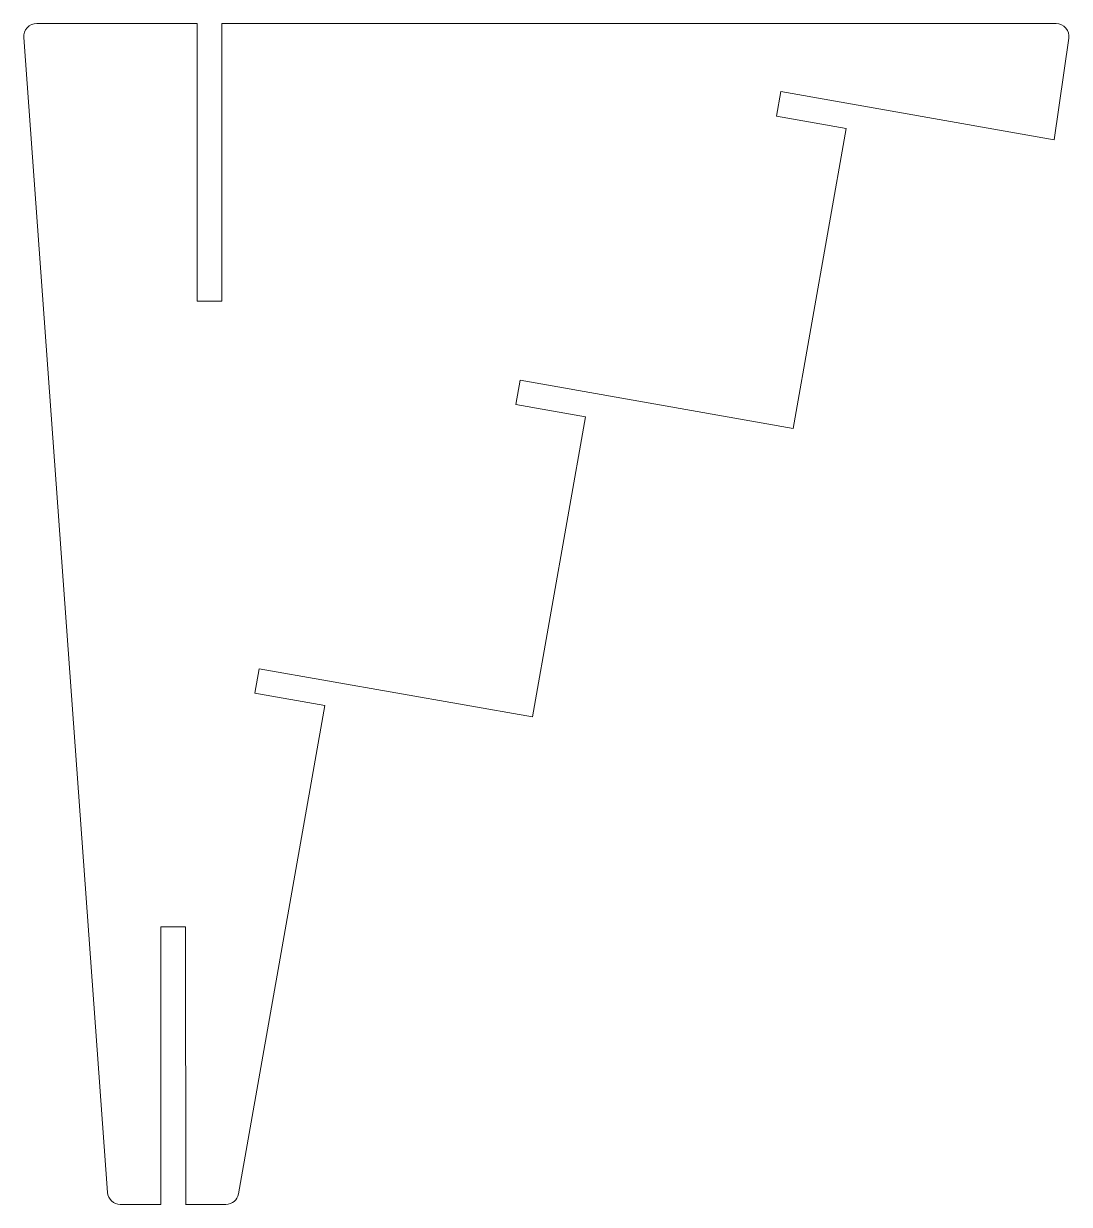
# Model space of a CAD drawing. Header units: millimetres. Extents: x -129 to 116, y -166 to 110.
import ezdxf

# ---------------------------------------------------------------- set-up
doc = ezdxf.new("R2010")
doc.units = ezdxf.units.MM
doc.header["$MEASUREMENT"] = 0
doc.layers.add('Layer 1', color=7, linetype='Continuous')

msp = doc.modelspace()

# ---------------------------------------------------------------- linework, layer by layer
at = {"layer": 'Layer 1', "color": 250, "lineweight": 9}
msp.add_open_spline([(-90.7074, -166.4997), (-90.7074, -166.4997), (-81.261, -166.4997), (-81.261, -166.4997), (-79.7924, -166.4997), (-78.5619, -165.4673), (-78.3067, -164.0211), (-78.3067, -164.0211), (-58.1427, -49.7595), (-58.1427, -49.7595), (-58.1427, -49.7595), (-74.4496, -46.8821), (-74.4496, -46.8821), (-74.4496, -46.8821), (-73.4419, -41.1703), (-73.4419, -41.1703), (-73.4419, -41.1703), (-9.5292, -52.4479), (-9.5292, -52.4479), (-9.5292, -52.4479), (2.8571, 17.7405), (2.8571, 17.7405), (2.8571, 17.7405), (-13.4498, 20.6179), (-13.4498, 20.6179), (-13.4498, 20.6179), (-12.4421, 26.3297), (-12.4421, 26.3297), (-12.4421, 26.3297), (51.4706, 15.0521), (51.4706, 15.0521), (51.4706, 15.0521), (63.8573, 85.2405), (63.8573, 85.2405), (63.8573, 85.2405), (47.5504, 88.1179), (47.5504, 88.1179), (47.5504, 88.1179), (48.5581, 93.8297), (48.5581, 93.8297), (48.5581, 93.8297), (112.4708, 82.5521), (112.4708, 82.5521), (112.4708, 82.5521), (115.9307, 106.3166), (115.9307, 106.3166), (116.0607, 107.2097), (115.8219, 108.0296), (115.2317, 108.7123), (114.6415, 109.395), (113.864, 109.7503), (112.9622, 109.7503), (112.9622, 109.7503), (-82.1674, 109.7503), (-82.1674, 109.7503), (-82.1674, 109.7503), (-82.1674, 44.8503), (-82.1674, 44.8503), (-82.1674, 44.8503), (-87.9674, 44.8503), (-87.9674, 44.8503), (-87.9674, 44.8503), (-87.9674, 109.7503), (-87.9674, 109.7503), (-87.9674, 109.7503), (-125.5191, 109.7503), (-125.5191, 109.7503), (-126.3831, 109.7503), (-127.127, 109.4263), (-127.7156, 108.7936), (-128.3042, 108.1609), (-128.5736, 107.3956), (-128.5112, 106.5337), (-128.5112, 106.5337), (-108.9456, -163.7163), (-108.9456, -163.7163), (-108.8318, -165.2878), (-107.5297, -166.4997), (-105.9534, -166.4997), (-105.9534, -166.4997), (-96.5074, -166.4997), (-96.5074, -166.4997), (-96.5074, -166.4997), (-96.5074, -101.5997), (-96.5074, -101.5997), (-96.5074, -101.5997), (-90.7074, -101.5997), (-90.7074, -101.5997), (-90.7074, -101.5997), (-90.6072, -166.4997), (-90.6072, -166.4997), (-90.6072, -166.4997), (-90.7074, -166.4997), (-90.7074, -166.4997)], degree=3, knots=[0, 0, 0, 0, 0.03225806, 0.03225806, 0.03225806, 0.06451613, 0.06451613, 0.06451613, 0.09677419, 0.09677419, 0.09677419, 0.12903226, 0.12903226, 0.12903226, 0.16129032, 0.16129032, 0.16129032, 0.19354839, 0.19354839, 0.19354839, 0.22580645, 0.22580645, 0.22580645, 0.25806452, 0.25806452, 0.25806452, 0.29032258, 0.29032258, 0.29032258, 0.32258065, 0.32258065, 0.32258065, 0.35483871, 0.35483871, 0.35483871, 0.38709677, 0.38709677, 0.38709677, 0.41935484, 0.41935484, 0.41935484, 0.4516129, 0.4516129, 0.4516129, 0.48387097, 0.48387097, 0.48387097, 0.51612903, 0.51612903, 0.51612903, 0.5483871, 0.5483871, 0.5483871, 0.58064516, 0.58064516, 0.58064516, 0.61290323, 0.61290323, 0.61290323, 0.64516129, 0.64516129, 0.64516129, 0.67741935, 0.67741935, 0.67741935, 0.70967742, 0.70967742, 0.70967742, 0.74193548, 0.74193548, 0.74193548, 0.77419355, 0.77419355, 0.77419355, 0.80645161, 0.80645161, 0.80645161, 0.83870968, 0.83870968, 0.83870968, 0.87096774, 0.87096774, 0.87096774, 0.90322581, 0.90322581, 0.90322581, 0.93548387, 0.93548387, 0.93548387, 0.96774194, 0.96774194, 0.96774194, 1, 1, 1, 1], dxfattribs=at)

doc.saveas('drawing.dxf')
